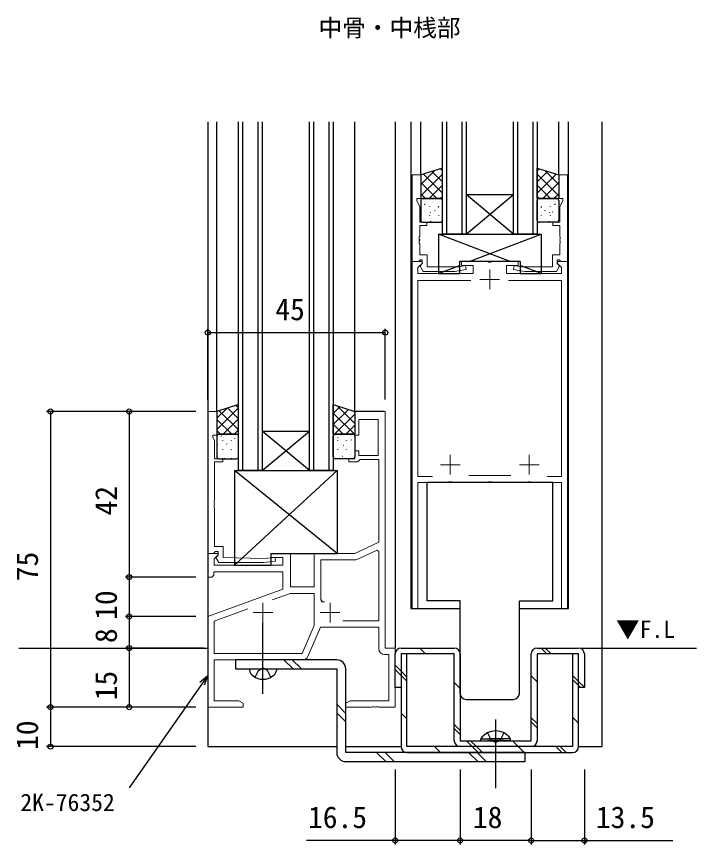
# Model space of a CAD drawing. Units: millimetres, scale not verified. Extents: x -437 to 438, y -681 to 679.
# Drawn here: x -124.6 to 47.7, y -123.2 to 86.8 of the extents above; entities that cross this region are included whole.
import ezdxf
from ezdxf.enums import TextEntityAlignment as Align

# ---------------------------------------------------------------- set-up
doc = ezdxf.new("R2010")
doc.units = ezdxf.units.MM
doc.header["$LTSCALE"] = 4
for name, color, linetype in [('0-0_0', 7, 'Continuous'), ('0-1_USER1', 3, 'Continuous'), ('0-3_YKK_12', 2, 'Continuous'), ('0-4_YKK_13', 4, 'Continuous'), ('0-6_YKK_D', 6, 'Continuous')]:
    doc.layers.add(name, color=color, linetype=linetype)
doc.layers.add('0-2_YKK_11', color=7, linetype='Continuous', lineweight=18)
doc.styles.add('ＭＳ ゴシック', font='')
doc.styles.get('ＭＳ ゴシック').set_extended_font_data('MS Gothic')

msp = doc.modelspace()

# ---------------------------------------------------------------- linework, layer by layer
at = {"layer": '0-0_0'}
msp.add_line((-31.461, -13.403), (-38.661, -13.403), dxfattribs=at)
msp.add_arc((-46.831, -60.989), 0.7, 179.99996, 296.07023, dxfattribs=at)
at = {"layer": '0-2_YKK_11'}
for p, q in [((12.564, 24.597), (15.039, 24.597)), ((-10.012, -29.603), (0.69, -29.603)), ((-62.161, -61.903), (-62.161, -66.903)), ((-45.161, -61.903), (-45.161, -66.903)), ((-64.661, -64.403), (-59.661, -64.403)), ((-47.661, -64.403), (-42.661, -64.403))]:
    msp.add_line(p, q, dxfattribs=at)
at = {"layer": '0-2_YKK_11', "color": 2}
for p, q in [((-4.661, 17.597), (-4.661, 22.597)), ((-2.161, 20.097), (-7.161, 20.097)), ((-14.661, -29.403), (-14.661, -24.403)), ((5.339, -29.403), (5.339, -24.403)), ((-12.161, -26.903), (-17.161, -26.903)), ((7.839, -26.903), (2.839, -26.903))]:
    msp.add_line(p, q, dxfattribs=at)
at = {"layer": '0-2_YKK_11'}
for points in [[(-24.361, 46.597), (-24.361, 24.597), (-22.731, 24.597), (-22.431, 24.897), (-22.231, 25.097), (-21.761, 25.097), (-21.761, 24.147), (-22.261, 23.647), (-22.261, 23.31), (-21.561, 22.097), (-13.553, 22.097), (-10.674, 22.605), (-10.847, 23.59), (-12.506, 23.297), (-20.561, 23.297), (-20.561, 26.297), (-22.431, 26.297), (-22.431, 29.089), (-22.551, 29.272), (-22.551, 29.822), (-22.431, 30.006), (-22.431, 30.089), (-22.551, 30.272), (-22.551, 30.822), (-22.431, 31.006), (-22.431, 33.797), (-20.661, 33.797), (-20.661, 34.597), (-22.431, 34.597), (-22.431, 38.532), (-23.161, 40.097), (-23.161, 40.597), (-22.161, 40.597), (-22.161, 46.597)], [(15.039, 46.597), (15.039, 24.597), (13.409, 24.597), (13.109, 24.897), (12.909, 25.097), (12.439, 25.097), (12.439, 24.147), (12.939, 23.647), (12.939, 23.31), (12.239, 22.097), (4.231, 22.097), (1.353, 22.605), (1.526, 23.59), (3.185, 23.297), (11.239, 23.297), (11.239, 26.297), (13.109, 26.297), (13.109, 29.089), (13.229, 29.272), (13.229, 29.822), (13.109, 30.006), (13.109, 30.089), (13.229, 30.272), (13.229, 30.822), (13.109, 31.006), (13.109, 33.797), (11.339, 33.797), (11.339, 34.597), (13.109, 34.597), (13.109, 38.532), (13.839, 40.097), (13.839, 40.597), (12.839, 40.597), (12.839, 46.597)], [(-76.061, -49.403), (-76.061, -13.403), (-73.861, -13.403), (-73.861, -19.403), (-74.861, -19.403), (-74.861, -19.903), (-74.431, -20.825), (-74.431, -25.403), (-72.361, -25.403), (-72.361, -26.203), (-74.431, -26.203), (-74.431, -35.944), (-74.551, -36.128), (-74.551, -36.678), (-74.431, -36.861), (-74.431, -36.944), (-74.551, -37.128), (-74.551, -37.678), (-74.431, -37.861), (-74.431, -47.603), (-72.261, -47.603), (-72.261, -50.403), (-62.061, -50.703), (-59.111, -50.405), (-59.01, -51.4), (-62.01, -51.703), (-73.384, -51.703), (-74.134, -50.403), (-73.561, -49.829), (-73.561, -48.903), (-74.231, -48.903), (-74.431, -49.103), (-74.731, -49.403)]]:
    msp.add_lwpolyline(points, close=True, dxfattribs=at)
for points in [[(15.039, 24.597), (15.039, -63.403), (13.539, -63.403), (13.539, -31.403), (5.798, -31.403), (5.614, -31.283), (5.064, -31.283), (4.881, -31.403), (-4.202, -31.403), (-4.386, -31.283), (-4.936, -31.283), (-5.119, -31.403), (-14.202, -31.403), (-14.386, -31.283), (-14.936, -31.283), (-15.119, -31.403), (-22.861, -31.403), (-22.861, -63.403), (-24.361, -63.403), (-24.361, 24.597), (-21.885, 24.597), (-21.724, 24.209), (-22.861, 23.073), (-22.861, 21.597), (-8.861, 21.597), (-8.861, 23.597), (-11.861, 23.597), (-11.861, 24.597), (-5.119, 24.597), (-4.936, 24.477), (-4.386, 24.477), (-4.202, 24.597), (2.539, 24.597), (2.539, 23.597), (-0.461, 23.597), (-0.461, 21.597), (13.539, 21.597), (13.539, 23.073), (12.403, 24.209), (12.564, 24.597)], [(-9.437, 19.797), (-22.861, 19.797), (-22.861, -29.903), (-19.189, -29.903)], [(9.867, -29.903), (13.539, -29.903), (13.539, 19.797), (0.116, 19.797), (13.539, 19.797)], [(-31.161, -73.403), (-31.161, -13.403), (-38.861, -13.403), (-38.861, -19.403), (-37.861, -19.403), (-37.861, -15.403), (-32.961, -15.403), (-32.961, -24.603), (-37.861, -24.603), (-37.861, -23.403), (-38.861, -23.403), (-38.861, -25.403), (-40.361, -25.403), (-40.361, -26.203), (-38.161, -26.203), (-37.861, -25.903), (-37.561, -25.603), (-32.791, -25.603), (-32.791, -46.572), (-38.861, -49.403), (-49.161, -49.403), (-49.161, -57.903), (-55.161, -57.903), (-55.161, -49.403), (-60.161, -49.403), (-60.161, -50.403), (-57.161, -50.403), (-57.161, -52.403), (-74.531, -52.403), (-74.531, -50.797), (-73.524, -49.791), (-73.685, -49.403), (-76.161, -49.403), (-76.161, -55.403), (-75.161, -55.403), (-74.661, -54.903), (-74.661, -54.033), (-57.161, -54.033), (-57.161, -58.487), (-76.161, -65.403)], [(-47.531, -60.989), (-47.531, -51.033), (-38.499, -51.033), (-33.253, -48.586), (-32.791, -48.881), (-32.791, -66.473), (-41.921, -66.473)], [(-59.84, -61.197), (-55.267, -59.533), (-49.161, -59.533), (-49.161, -67.695), (-52.227, -74.773), (-74.531, -74.773), (-74.531, -66.544), (-65.998, -63.439)], [(-76.161, -65.403), (-76.161, -88.403), (-67.161, -88.403), (-67.161, -87.403), (-68.252, -86.773), (-74.531, -86.773), (-74.531, -76.403), (-62.619, -76.403), (-62.436, -76.283), (-61.886, -76.283), (-61.702, -76.403), (-52.142, -76.403)], [(-50.765, -75.499), (-47.561, -68.103), (-32.791, -68.103), (-32.791, -73.533)], [(-31.291, -75.033), (-30.291, -75.033), (-30.291, -86.773), (-40.069, -86.773), (-41.161, -87.403), (-41.161, -88.403), (-34.619, -88.403), (-34.436, -88.283), (-33.886, -88.283), (-33.702, -88.403), (-33.619, -88.403), (-33.436, -88.283), (-32.886, -88.283), (-32.702, -88.403), (-28.661, -88.403), (-28.661, -73.403), (-31.161, -73.403)]]:
    msp.add_lwpolyline(points, dxfattribs=at)
for centre, start, end in [((-52.142, -74.903), 270, 336.57311), ((-31.291, -73.533), 180.00001, 269.99999)]:
    msp.add_arc(centre, 1.5, start, end, dxfattribs=at)
at = {"layer": '0-3_YKK_12'}
for p, q in [((-76.161, 60.097), (-76.161, -73.403)), ((-73.861, -13.403), (-73.861, 60.097)), ((-68.361, -28.403), (-68.361, 60.097)), ((-67.361, 60.097), (-67.361, -28.403)), ((-63.361, -28.403), (-63.361, 60.097)), ((-50.361, -28.403), (-50.361, 60.097)), ((-49.361, 60.097), (-49.361, -28.403)), ((-45.361, -28.403), (-45.361, 60.097)), ((-38.861, -13.403), (-38.861, 60.097)), ((-28.661, 60.097), (-28.661, -73.403)), ((-24.661, 60.097), (-24.661, -63.403)), ((-22.161, 46.597), (-22.161, 60.097)), ((-16.661, 31.597), (-16.661, 60.097)), ((-15.661, 60.097), (-15.661, 31.597)), ((-11.661, 31.597), (-11.661, 60.097)), ((1.339, 31.597), (1.339, 60.097)), ((2.339, 60.097), (2.339, 31.597)), ((6.339, 31.597), (6.339, 60.097)), ((12.839, 46.597), (12.839, 60.097)), ((15.339, -63.403), (15.339, 60.097)), ((23.839, -73.403), (23.839, 60.097)), ((-10.661, 41.597), (1.339, 41.597)), ((-10.661, 31.597), (1.339, 41.597)), ((1.339, 31.597), (-10.661, 41.597)), ((-10.661, 31.597), (1.339, 31.597)), ((7.339, 31.597), (1.339, 31.597)), ((-62.361, -18.403), (-50.361, -18.403)), ((-62.361, -28.403), (-50.361, -18.403)), ((-50.361, -28.403), (-62.361, -18.403)), ((-62.361, -28.403), (-50.361, -28.403)), ((-24.661, -63.403), (-12.161, -63.403)), ((2.839, -63.403), (15.339, -63.403)), ((-124.079, -73.403), (-76.161, -73.403)), ((-76.161, -73.403), (-76.161, -98.403)), ((18.339, -73.403), (47.739, -73.403)), ((23.839, -98.403), (23.839, -73.403)), ((-76.161, -98.403), (-43.461, -98.403)), ((-41.161, -98.403), (-27.161, -98.403)), ((17.839, -98.403), (23.839, -98.403))]:
    msp.add_line(p, q, dxfattribs=at)
for points in [[(-62.361, 60.097), (-62.361, -28.403), (-68.361, -28.403)], [(-44.361, 60.097), (-44.361, -28.403), (-50.361, -28.403)], [(-10.661, 60.097), (-10.661, 31.597), (-16.661, 31.597)], [(7.339, 60.097), (7.339, 31.597), (1.339, 31.597)]]:
    msp.add_lwpolyline(points, dxfattribs=at)
at = {"layer": '0-4_YKK_13'}
for p, q in [((-22.161, 44.134), (-18.595, 47.699)), ((-22.161, 41.305), (-16.661, 46.805)), ((-21.491, 46.804), (-16.661, 41.975)), ((-19.33, 47.472), (-16.661, 44.803)), ((-17.169, 48.14), (-16.661, 47.631)), ((7.848, 48.14), (7.339, 47.631)), ((10.009, 47.472), (7.339, 44.803)), ((12.839, 41.305), (7.339, 46.805)), ((12.169, 46.804), (7.339, 41.975)), ((12.839, 44.134), (9.274, 47.699)), ((-22.161, 44.646), (-18.112, 40.597)), ((12.839, 44.646), (8.791, 40.597)), ((-20.04, 40.597), (-16.661, 43.977)), ((10.719, 40.597), (7.339, 43.977)), ((-22.161, 41.818), (-20.94, 40.597)), ((-22.161, 40.097), (-22.161, 35.097)), ((-17.161, 40.597), (-21.661, 40.597)), ((-17.421, 40.439), (-17.418, 40.432)), ((-17.212, 40.597), (-16.661, 41.149)), ((-16.661, 35.097), (-16.661, 40.097)), ((7.891, 40.597), (7.339, 41.149)), ((7.339, 35.097), (7.339, 40.097)), ((7.839, 40.597), (12.339, 40.597)), ((8.1, 40.439), (8.097, 40.432)), ((12.839, 41.818), (11.619, 40.597)), ((12.839, 40.097), (12.839, 35.097)), ((-21.251, 39.222), (-21.249, 39.215)), ((-21.144, 39.865), (-21.144, 39.827)), ((-21.107, 39.076), (-21.066, 39.013)), ((-19.933, 38.654), (-19.933, 38.616)), ((-19.292, 39.707), (-19.29, 39.7)), ((-18.901, 39.865), (-18.901, 39.827)), ((-17.73, 38.413), (-17.689, 38.35)), ((-17.69, 38.654), (-17.69, 38.616)), ((8.409, 38.413), (8.367, 38.35)), ((8.369, 38.654), (8.369, 38.616)), ((9.58, 39.865), (9.58, 39.827)), ((9.971, 39.707), (9.969, 39.7)), ((10.611, 38.654), (10.611, 38.616)), ((11.786, 39.076), (11.745, 39.013)), ((11.823, 39.865), (11.823, 39.827)), ((11.93, 39.222), (11.928, 39.215)), ((-21.144, 37.585), (-21.144, 37.547)), ((-20.523, 37.165), (-20.52, 37.158)), ((-19.933, 36.374), (-19.933, 36.336)), ((-19.772, 37.059), (-19.731, 36.996)), ((-18.901, 37.585), (-18.901, 37.547)), ((-18.551, 37.614), (-18.549, 37.607)), ((-17.69, 36.374), (-17.69, 36.336)), ((8.369, 36.374), (8.369, 36.336)), ((9.23, 37.614), (9.228, 37.607)), ((9.58, 37.585), (9.58, 37.547)), ((10.451, 37.059), (10.41, 36.996)), ((10.611, 36.374), (10.611, 36.336)), ((11.202, 37.165), (11.199, 37.158)), ((11.823, 37.585), (11.823, 37.547)), ((-21.661, 34.597), (-17.161, 34.597)), ((-21.144, 35.305), (-21.144, 35.267)), ((-19.694, 34.825), (-19.692, 34.818)), ((-18.901, 35.305), (-18.901, 35.267)), ((-17.823, 35.557), (-17.82, 35.55)), ((12.339, 34.597), (7.839, 34.597)), ((8.501, 35.557), (8.499, 35.55)), ((9.58, 35.305), (9.58, 35.267)), ((10.373, 34.825), (10.37, 34.818)), ((11.823, 35.305), (11.823, 35.267)), ((-17.661, 31.597), (-17.661, 21.597)), ((0.539, 24.597), (-17.661, 31.597)), ((-9.86, 24.597), (8.339, 31.597)), ((-17.661, 21.597), (-12.361, 23.636)), ((-12.361, 24.597), (-12.361, 21.597)), ((3.039, 24.597), (-12.361, 24.597)), ((3.039, 24.597), (3.039, 21.597)), ((8.34, 21.597), (3.039, 23.636)), ((-17.661, 21.597), (-12.361, 21.597)), ((3.039, 21.597), (8.34, 21.597)), ((-73.861, -17.938), (-68.361, -12.438)), ((-71.081, -12.526), (-68.361, -15.247)), ((-68.93, -11.849), (-68.361, -12.418)), ((-44.361, -13.893), (-42.669, -12.202)), ((-43.329, -11.994), (-38.861, -16.462)), ((-73.861, -15.109), (-71.369, -12.617)), ((-73.231, -13.204), (-68.361, -18.075)), ((-44.361, -16.722), (-40.519, -12.88)), ((-44.361, -13.791), (-38.964, -19.187)), ((-43.998, -19.187), (-38.861, -14.05)), ((-39.198, -13.296), (-38.861, -13.634)), ((-73.861, -15.404), (-70.077, -19.187)), ((-72.282, -19.187), (-68.361, -15.266)), ((-44.361, -16.619), (-41.792, -19.187)), ((-73.861, -18.232), (-72.905, -19.187)), ((-69.454, -19.187), (-68.361, -18.094)), ((-41.169, -19.187), (-38.861, -16.879)), ((-73.861, -19.687), (-73.861, -24.903)), ((-73.68, -19.607), (-73.677, -19.614)), ((-73.646, -19.483), (-73.646, -19.52)), ((-68.861, -19.187), (-73.361, -19.187)), ((-72.763, -19.618), (-72.721, -19.68)), ((-72.434, -20.694), (-72.434, -20.731)), ((-71.403, -19.483), (-71.403, -19.52)), ((-70.192, -20.694), (-70.192, -20.731)), ((-69.385, -20.281), (-69.344, -20.344)), ((-69.161, -19.483), (-69.161, -19.52)), ((-69.021, -20.731), (-69.018, -20.738)), ((-68.361, -24.903), (-68.361, -19.687)), ((-44.361, -24.903), (-44.361, -19.687)), ((-43.861, -19.187), (-39.361, -19.187)), ((-43.513, -20.558), (-43.511, -20.565)), ((-43.282, -20.694), (-43.282, -20.731)), ((-43.147, -19.969), (-43.105, -20.031)), ((-42.251, -19.483), (-42.251, -19.52)), ((-41.642, -19.826), (-41.639, -19.833)), ((-41.039, -20.694), (-41.039, -20.731)), ((-40.008, -19.483), (-40.008, -19.52)), ((-39.769, -20.632), (-39.728, -20.695)), ((-39.67, -19.377), (-39.667, -19.384)), ((-38.861, -19.687), (-38.861, -24.903)), ((-73.646, -21.763), (-73.646, -21.8)), ((-72.951, -21.664), (-72.949, -21.671)), ((-72.434, -22.974), (-72.434, -23.011)), ((-71.428, -21.635), (-71.386, -21.697)), ((-71.403, -21.763), (-71.403, -21.8)), ((-70.98, -21.215), (-70.977, -21.222)), ((-70.192, -22.974), (-70.192, -23.011)), ((-69.161, -21.763), (-69.161, -21.8)), ((-43.282, -22.974), (-43.282, -23.011)), ((-42.772, -22.651), (-42.77, -22.658)), ((-42.251, -21.763), (-42.251, -21.8)), ((-41.812, -21.986), (-41.77, -22.048)), ((-41.039, -22.974), (-41.039, -23.011)), ((-40.813, -22.166), (-40.81, -22.173)), ((-40.008, -21.763), (-40.008, -21.8)), ((-38.941, -21.434), (-38.939, -21.441)), ((-73.646, -24.043), (-73.646, -24.08)), ((-72.123, -24.004), (-72.12, -24.012)), ((-71.403, -24.043), (-71.403, -24.08)), ((-70.251, -23.273), (-70.249, -23.28)), ((-69.161, -24.043), (-69.161, -24.08)), ((-42.251, -24.043), (-42.251, -24.08)), ((-42.044, -24.708), (-42.041, -24.715)), ((-40.072, -24.259), (-40.069, -24.266)), ((-40.008, -24.043), (-40.008, -24.08)), ((-73.361, -25.403), (-68.861, -25.403)), ((-72.434, -25.254), (-72.434, -25.291)), ((-71.982, -25.237), (-71.94, -25.299)), ((-70.192, -25.254), (-70.192, -25.291)), ((-39.361, -25.403), (-43.861, -25.403)), ((-43.282, -25.254), (-43.282, -25.291)), ((-41.039, -25.254), (-41.039, -25.291)), ((-69.361, -28.403), (-69.361, -52.403)), ((-43.361, -28.403), (-69.361, -52.403)), ((-43.36, -49.403), (-69.361, -28.403)), ((11.339, -61.403), (11.339, -31.403)), ((-60.161, -49.403), (-60.161, -52.403)), ((-60.161, -49.403), (-43.36, -49.403)), ((-69.361, -52.403), (-60.161, -52.403)), ((-12.161, -61.403), (-20.661, -61.403)), ((-12.161, -84.903), (-12.161, -61.403)), ((-62.161, -84.993), (-62.161, -67)), ((-27.161, -73.403), (-13.661, -73.403)), ((-20.923, -74.903), (-22.423, -73.403)), ((7.339, -73.403), (17.839, -73.403)), ((9.836, -74.903), (8.336, -73.403)), ((10.897, -74.903), (9.397, -73.403)), ((-27.161, -74.903), (-27.161, -98.403)), ((-54.548, -78.703), (-56.848, -76.403)), ((-52.425, -78.703), (-54.725, -76.403)), ((-65.661, -78.703), (-58.661, -78.703)), ((-65.661, -78.703), (-65.523, -79.218)), ((-58.661, -78.703), (-58.799, -79.218)), ((-27.161, -79.272), (-28.661, -77.772)), ((-27.161, -80.333), (-28.661, -78.833)), ((-25.661, -80.772), (-27.161, -79.272)), ((-25.661, -81.833), (-27.161, -80.333)), ((7.339, -81.952), (5.839, -80.452)), ((17.839, -81.845), (16.339, -80.345)), ((17.839, -82.906), (16.339, -81.406)), ((19.339, -83.345), (17.839, -81.845)), ((-12.161, -83.665), (-13.661, -82.165)), ((18.336, -83.403), (17.839, -82.906)), ((-41.161, -89.967), (-43.461, -87.667)), ((-10.661, -86.403), (1.339, -86.403)), ((-41.161, -92.09), (-43.461, -89.79)), ((-25.661, -91.378), (-27.161, -89.878)), ((-3.161, -108.912), (-3.161, -91.527)), ((-3.161, -108.912), (-3.161, -91.527)), ((7.339, -92.559), (5.839, -91.059)), ((7.339, -93.619), (5.839, -92.119)), ((17.839, -92.452), (16.339, -90.952)), ((-12.161, -94.272), (-13.661, -92.772)), ((-12.161, -95.333), (-13.661, -93.833)), ((-6.911, -96.394), (-1.161, -96.394)), ((-6.911, -96.903), (-6.911, -96.394)), ((0.589, -96.394), (-5.161, -96.394)), ((0.589, -96.903), (0.589, -96.394)), ((-17.136, -99.903), (-18.636, -98.403)), ((5.839, -98.403), (-12.161, -98.403)), ((-9.09, -98.403), (-10.59, -96.903)), ((-8.03, -98.403), (-9.53, -96.903)), ((-7.59, -99.903), (-9.09, -98.403)), ((-6.53, -99.903), (-8.03, -98.403)), ((-6.911, -96.903), (-1.161, -96.903)), ((0.589, -96.903), (-5.161, -96.903)), ((2.577, -98.403), (1.077, -96.903)), ((4.077, -99.903), (2.577, -98.403)), ((13.623, -99.903), (12.123, -98.403)), ((14.683, -99.903), (13.183, -98.403)), ((-31.048, -102.203), (-33.348, -99.903)), ((-28.925, -102.203), (-31.225, -99.903)), ((-25.661, -99.903), (16.339, -99.903)), ((-7.713, -102.203), (-10.013, -99.903)), ((-5.59, -102.203), (-7.89, -99.903))]:
    msp.add_line(p, q, dxfattribs=at)
for points in [[(-22.161, 46.597), (-22.161, 40.597), (-16.661, 40.597), (-16.661, 48.297)], [(12.839, 46.597), (12.839, 40.597), (7.339, 40.597), (7.339, 48.297)], [(-73.861, -13.403), (-73.861, -19.187), (-68.361, -19.187), (-68.361, -11.669)], [(-38.861, -13.403), (-38.861, -19.187), (-44.361, -19.187), (-44.361, -11.669)]]:
    msp.add_lwpolyline(points, close=True, dxfattribs=at)
for points in [[(-17.661, 31.597), (8.339, 31.597), (8.34, 21.597)], [(-69.361, -28.403), (-43.361, -28.403), (-43.36, -49.403)], [(11.339, -31.403), (-20.661, -31.403), (-20.661, -61.403)], [(2.839, -84.903), (2.839, -61.403), (11.339, -61.403)], [(-27.161, -83.403), (-28.661, -83.403), (-28.661, -74.903)], [(-13.661, -96.903), (-13.661, -74.903), (-27.161, -74.903), (-27.161, -83.403)], [(17.839, -98.403), (17.839, -74.903), (16.339, -74.903), (16.339, -98.403), (-25.661, -98.403), (-25.661, -74.903), (-27.161, -74.903)], [(-12.161, -74.903), (-12.161, -96.903), (5.839, -96.903), (5.839, -74.903)], [(19.339, -74.903), (19.339, -83.403), (17.839, -83.403), (17.839, -74.903), (7.339, -74.903), (7.339, -96.903)], [(-43.461, -76.403), (-69.161, -76.403), (-69.161, -78.703)], [(-69.161, -78.703), (-43.461, -78.703), (-43.461, -99.903)], [(-64.161, -80.796), (-63.311, -79.053), (-62.161, -78.442)], [(-60.161, -80.796), (-61.011, -79.053), (-62.161, -78.442)], [(-41.161, -102.203), (4.339, -102.203), (4.339, -99.903), (-41.161, -99.903), (-41.161, -78.703)], [(-5.211, -94.893), (-4.306, -96.749), (-3.161, -97.358)], [(-1.111, -94.893), (-2.016, -96.749), (-3.161, -97.358)]]:
    msp.add_lwpolyline(points, dxfattribs=at)
for centre, radius, start, end in [((-21.661, 40.097), 0.5, 90, 180), ((-17.161, 40.097), 0.5, 0, 90), ((7.839, 40.097), 0.5, 90, 180), ((12.339, 40.097), 0.5, 0, 90), ((-21.661, 35.097), 0.5, 180, 270), ((-17.161, 35.097), 0.5, 270, 0), ((7.839, 35.097), 0.5, 180, 270), ((12.339, 35.097), 0.5, 270, 0), ((-73.361, -19.687), 0.5, 90, 180), ((-68.861, -19.687), 0.5, 0, 90), ((-43.861, -19.687), 0.5, 90, 180), ((-39.361, -19.687), 0.5, 0, 90), ((-73.361, -24.903), 0.5, 180, 270), ((-68.861, -24.903), 0.5, 270, 0), ((-43.861, -24.903), 0.5, 180, 270), ((-39.361, -24.903), 0.5, 270, 0), ((-27.161, -74.903), 1.5, 90, 180), ((-13.661, -74.903), 1.5, 0, 90), ((7.339, -74.903), 1.5, 90, 180), ((17.839, -74.903), 1.5, 0, 90), ((-43.461, -78.703), 2.3, 0, 90), ((-63.301, -78.622), 2.3, 195, 233.11591), ((-61.02, -78.622), 2.3, 306.88409, 345), ((-62.161, -77.103), 4.2, 233.11591, 306.88409), ((-10.661, -84.903), 1.5, 180, 270), ((1.339, -84.903), 1.5, 270, 0), ((-3.161, -98.93), 4.527, 34.06671, 145.93329), ((-25.661, -98.403), 1.5, 180, 270), ((-12.161, -96.903), 1.5, 180, 270), ((5.839, -96.903), 1.5, 270, 0), ((16.339, -98.403), 1.5, 270, 0), ((-41.161, -99.903), 2.3, 180, 270)]:
    msp.add_arc(centre, radius, start, end, dxfattribs=at)
at = {"layer": '0-6_YKK_D'}
for p, q in [((-76.161, -10.403), (-76.161, 7.597)), ((-76.161, 6.597), (-31.161, 6.597)), ((-31.161, -10.403), (-31.161, 7.597)), ((-79.161, -13.403), (-117.061, -13.403)), ((-116.061, -13.403), (-116.061, -88.403)), ((-79.161, -13.403), (-97.061, -13.403)), ((-96.061, -13.403), (-96.061, -55.403)), ((-79.161, -55.403), (-97.061, -55.403)), ((-79.161, -55.403), (-97.061, -55.403)), ((-96.061, -55.403), (-96.061, -65.403)), ((-79.161, -65.403), (-97.061, -65.403)), ((-80.161, -65.403), (-97.061, -65.403)), ((-96.061, -65.403), (-96.061, -73.403)), ((-79.161, -73.403), (-97.061, -73.403)), ((-77.161, -73.403), (-97.061, -73.403)), ((-96.061, -73.403), (-96.061, -88.403)), ((-79.161, -88.403), (-117.061, -88.403)), ((-79.161, -88.403), (-117.061, -88.403)), ((-116.061, -88.403), (-116.061, -98.403)), ((-79.161, -88.403), (-97.061, -88.403)), ((-79.161, -98.403), (-117.061, -98.403)), ((-28.662, -104.203), (-28.662, -123.203)), ((-12.162, -104.203), (-12.162, -123.203)), ((-12.162, -104.203), (-12.162, -123.203)), ((5.838, -104.203), (5.838, -123.203)), ((5.838, -104.203), (5.838, -123.203)), ((19.339, -104.203), (19.339, -123.203)), ((5.838, -122.203), (-12.162, -122.203))]:
    msp.add_line(p, q, dxfattribs=at)
for points in [[(-76.161, -80.343), (-77.592, -82.392), (-96.057, -108.829)], [(-78.141, -82.009), (-76.161, -80.343), (-77.043, -82.776)], [(-12.162, -122.203), (-28.662, -122.203), (-51.087, -122.203)], [(5.838, -122.203), (19.339, -122.203), (41.764, -122.203)]]:
    msp.add_lwpolyline(points, dxfattribs=at)
for centre in [(-76.161, 6.597), (-31.161, 6.597), (-116.061, -13.403), (-96.061, -13.403), (-96.061, -55.403), (-96.061, -55.403), (-96.061, -65.403), (-96.061, -65.403), (-96.061, -73.403), (-96.061, -73.403), (-116.061, -88.403), (-116.061, -88.403), (-96.061, -88.403), (-116.061, -98.403), (-28.662, -122.203), (-12.162, -122.203), (-12.162, -122.203), (5.838, -122.203), (5.838, -122.203), (19.339, -122.203)]:
    msp.add_circle(centre, 0.637, dxfattribs=at)

# ---------------------------------------------------------------- texts
at = {"layer": '0-1_USER1', "style": 'ＭＳ ゴシック'}
for s, p in [('中骨・中桟部', (-48.075, 80.394)), ('▼F.L', (27.338, -72.144))]:
    msp.add_text(s, height=4.399, dxfattribs=at).set_placement(p, align=Align.BOTTOM_LEFT)
at = {"layer": '0-6_YKK_D', "style": 'ＭＳ ゴシック'}
for s, height, p in [('45', 5.499, (-59.03, 8.097)), ('2K-76352', 4.399, (-123.684, -116.053)), ('16.5', 5.499, (-50.737, -120.703)), ('18', 5.499, (-8.936, -120.703)), ('13.5', 5.499, (22.239, -120.703))]:
    msp.add_text(s, height=height, dxfattribs=at).set_placement(p, align=Align.BOTTOM_LEFT)
for s, p in [('42', (-97.561, -39.772)), ('75', (-117.561, -56.442)), ('10', (-97.561, -66.241)), ('8', (-97.561, -72.13)), ('15', (-97.561, -86.655)), ('10', (-117.561, -99.241))]:
    msp.add_text(s, height=5.499, rotation=90, dxfattribs=at).set_placement(p, align=Align.BOTTOM_LEFT)

doc.saveas('drawing.dxf')
